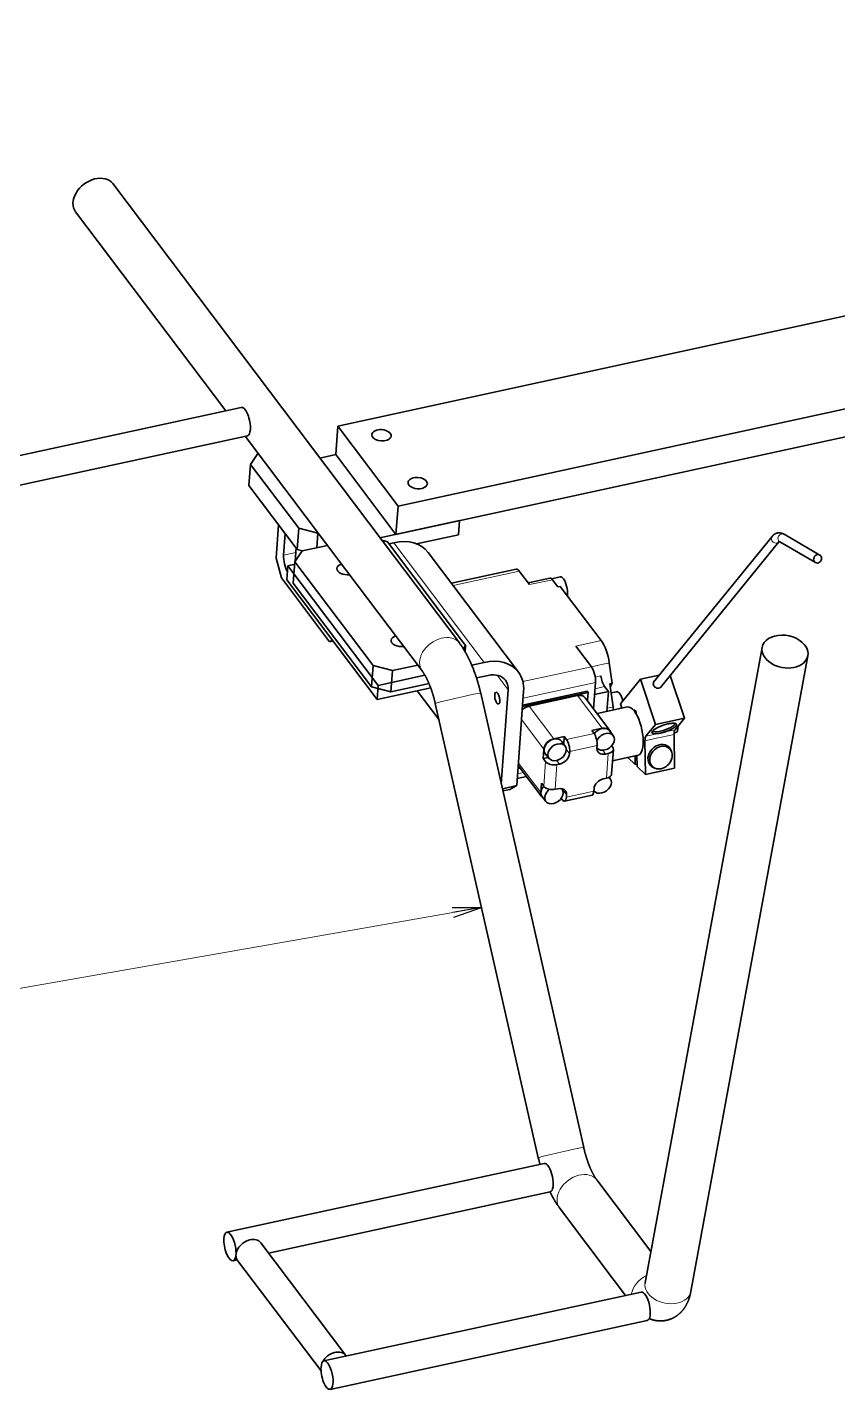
# Model space of a CAD drawing. Header units: millimetres. Extents: x 1333 to 106363, y -60675 to -5704.
# Drawn here: x 4359.6 to 4498.9, y -60281.4 to -60047.2 of the extents above; entities that cross this region are included whole.
import ezdxf

# ---------------------------------------------------------------- set-up
doc = ezdxf.new("R2010")
doc.units = ezdxf.units.MM
doc.header["$LTSCALE"] = 0.5
doc.layers.add('标注线', color=3, linetype='Continuous', lineweight=18)
doc.layers.add('粗实线', color=7, linetype='Continuous', lineweight=35)
doc.styles.add('DIM', font='romans.shx', dxfattribs={"width": 0.8, "bigfont": 'bigfont.shx'})
doc.dimstyles.new('DEH 1-2$7', dxfattribs={"dimscale": 2, "dimtxt": 3.5, "dimasz": 2.5, "dimexe": 1, "dimexo": 0.625, "dimgap": 1.2, "dimtad": 1, "dimdsep": 46, "dimtxsty": 'DIM', "dimblk": 'OPEN', "dimcen": 0, "dimclrd": 8, "dimclre": 8, "dimclrt": 2, "dimazin": 2, "dimtfac": 0.5, "dimtmove": 0, "dimatfit": 3, "dimldrblk": 'OPEN', "dimfxl": 1, "dimtolj": 2, "dimlwd": 13, "dimlwe": 13, "dimarcsym": 1})

# ---------------------------------------------------------------- blocks, each defined once
blk = doc.blocks.new('WGRGRGW')
at = {"color": 7, "lineweight": 13}
for p, q in [((-26288.51, -50569.2), (-26272.99, -50589.77)), ((-26266.94, -50574.08), (-26278.31, -50576.55)), ((-26254.54, -50590.51), (-26266.32, -50593.07)), ((-26253.83, -50593.23), (-26266.28, -50595.94))]:
    blk.add_line(p, q, dxfattribs=at)
at = {"color": 7, "lineweight": 13, "ltscale": 0.106068}
blk.add_line((-26307.42, -50571.33), (-26305.35, -50570.88), dxfattribs=at)
at = {"color": 7, "lineweight": 13, "ltscale": 0.2022}
blk.add_line((-26261.23, -50575.56), (-26265.18, -50576.41), dxfattribs=at)
at = {"color": 7, "lineweight": 13, "ltscale": 0.223117}
blk.add_line((-26252.87, -50586.01), (-26257.23, -50586.96), dxfattribs=at)
at = {"color": 7, "lineweight": 13, "ltscale": 0.156907}
blk.add_line((-26251.47, -50589.86), (-26254.53, -50590.53), dxfattribs=at)
at = {"color": 7, "lineweight": 13, "ltscale": 0.155843}
blk.add_line((-26270.73, -50591.98), (-26268.86, -50594.47), dxfattribs=at)
at = {"color": 7, "lineweight": 13, "ltscale": 0.048946}
blk.add_line((-26253.88, -50592.29), (-26252.93, -50592.09), dxfattribs=at)
at = {"color": 7, "lineweight": 13, "ltscale": 0.084665}
blk.add_line((-26252.26, -50593.93), (-26253.91, -50594.29), dxfattribs=at)
at = {"color": 7, "lineweight": 13, "ltscale": 0.352134}
for p, q in [((-26265.26, -50597.29), (-26261.02, -50602.91)), ((-26252.66, -50601.1), (-26256.9, -50595.47))]:
    blk.add_line(p, q, dxfattribs=at)
at = {"color": 7, "lineweight": 13, "ltscale": 0.052019}
blk.add_line((-26250.81, -50597.39), (-26251.83, -50597.62), dxfattribs=at)
at = {"color": 7, "lineweight": 13, "ltscale": 0.318446}
for p, q in [((-26262.71, -50604.68), (-26266.54, -50599.59)), ((-26263.25, -50612.15), (-26267.08, -50607.07))]:
    blk.add_line(p, q, dxfattribs=at)
at = {"color": 7, "lineweight": 13, "ltscale": 0.24171}
for p, q in [((-26258.81, -50603.04), (-26254.08, -50602.01)), ((-26253.55, -50604.05), (-26258.27, -50605.08)), ((-26258.84, -50612.96), (-26254.12, -50611.93))]:
    blk.add_line(p, q, dxfattribs=at)
at = {"color": 7, "lineweight": 13, "ltscale": 0.111877}
for p, q in [((-26245.16, -50602.46), (-26242.97, -50601.99)), ((-26240.33, -50602.15), (-26242.52, -50602.62)), ((-26242.35, -50601.85), (-26240.16, -50601.38)), ((-26243.14, -50602.76), (-26245.33, -50603.24))]:
    blk.add_line(p, q, dxfattribs=at)
at = {"color": 7, "lineweight": 13, "ltscale": 0.031901}
blk.add_line((-26243.14, -50602.76), (-26242.52, -50602.62), dxfattribs=at)
at = {"color": 7, "lineweight": 13, "ltscale": 0.211808}
for p, q in [((-26262.74, -50611.05), (-26262.43, -50606.83)), ((-26251.94, -50609.66), (-26251.64, -50605.44)), ((-26260.45, -50607.35), (-26260.75, -50611.58))]:
    blk.add_line(p, q, dxfattribs=at)
at = {"color": 7, "lineweight": 13, "ltscale": 0.039591}
blk.add_line((-26260, -50607.25), (-26260.47, -50606.62), dxfattribs=at)
at = {"color": 7, "lineweight": 13, "ltscale": 0.044755}
blk.add_line((-26258.84, -50604.77), (-26258.3, -50605.49), dxfattribs=at)
at = {"color": 7, "lineweight": 13, "ltscale": 0.041043}
blk.add_line((-26252.59, -50604.88), (-26252.09, -50605.54), dxfattribs=at)
at = {"color": 7, "lineweight": 13, "ltscale": 0.052832}
blk.add_line((-26266.19, -50608.71), (-26267.22, -50608.94), dxfattribs=at)
at = {"color": 7, "lineweight": 13, "ltscale": 0.068181}
blk.add_line((-26258.81, -50612.55), (-26259.63, -50611.47), dxfattribs=at)
at = {"color": 7, "lineweight": 13}
for centre, major_axis, ratio, start_param, end_param in [((-26222.9, -50568.58), (-0.582, 0.473), 0.891816, 0.000114, 3.141706), ((-26221.8, -50568.4), (0.377, 0.649), 0.88111, 6.283155, 9.424747), ((-26280.43, -50588.84), (-3.19, -2.41), 0.726572, 3.14163, 6.283223), ((-26277.47, -50595.94), (-3.9, -0.88), 0.022759, 3.141516, 6.283109), ((-26259.76, -50674.04), (-3.9, -0.88), 0.022759, 3.141516, 6.283109), ((-26256.8, -50681.14), (-3.19, -2.41), 0.726572, 3.14163, 6.283223), ((-26244.11, -50697.96), (-3.19, -2.41), 0.726572, 4.477007, 5.599708), ((-26241.37, -50697.18), (3.93, -0.72), 0.697313, 3.141711, 6.283304)]:
    blk.add_ellipse(centre, major_axis=major_axis, ratio=ratio, start_param=start_param, end_param=end_param, dxfattribs=at)
at = {"layer": '粗实线'}
for p, q in [((-25982.43, -50480.6), (-26298.12, -50549.17)), ((-25972.08, -50494.31), (-26287.77, -50562.89)), ((-25972.43, -50499.18), (-26288.12, -50567.76)), ((-26290.33, -50569.07), (-26336.8, -50507.48)), ((-26317.38, -50546.51), (-26343.19, -50512.3)), ((-26314.71, -50545.93), (-26365.94, -50557.06)), ((-26298.12, -50549.17), (-26287.77, -50562.89)), ((-26313.65, -50550.81), (-26364.88, -50561.94)), ((-26296.72, -50573.89), (-26314.06, -50550.9)), ((-26298.47, -50554.05), (-26288.12, -50567.76)), ((-26313.12, -50555.73), (-26304.84, -50566.7)), ((-26313.38, -50559.39), (-26305.1, -50570.36)), ((-26277.22, -50565.39), (-26290.87, -50568.36)), ((-26290.33, -50569.07), (-26277.23, -50586.43)), ((-26276.15, -50586.86), (-26289.6, -50569.03)), ((-26223.48, -50568.11), (-26243.85, -50593.16)), ((-26222.31, -50569.06), (-26242.69, -50594.11)), ((-26267.07, -50591.45), (-26282.59, -50570.88)), ((-26306.68, -50573.15), (-26291.16, -50593.72)), ((-26305.49, -50572.49), (-26292.05, -50590.31)), ((-26296.72, -50573.89), (-26283.62, -50591.25)), ((-26267.48, -50573.75), (-26278.6, -50576.17)), ((-26307.82, -50575.26), (-26299.54, -50586.23)), ((-26306.85, -50575.59), (-26291.33, -50596.15)), ((-26305.76, -50576.14), (-26292.31, -50593.97)), ((-26259.89, -50576.7), (-26252.87, -50586.01)), ((-26245.31, -50696.45), (-26225.21, -50587.19)), ((-26237.44, -50697.9), (-26217.34, -50588.63)), ((-26273.56, -50595.06), (-26255.86, -50673.15)), ((-26268.86, -50594.47), (-26270.03, -50610.67)), ((-26267.36, -50610.94), (-26266.19, -50594.69)), ((-26255.12, -50594.93), (-26266.38, -50597.37)), ((-26255.28, -50594.71), (-26266.37, -50597.11)), ((-26281.37, -50596.83), (-26263.66, -50674.92)), ((-26317.18, -50687.74), (-26262.67, -50675.89)), ((-26253.61, -50678.73), (-26244.31, -50691.05)), ((-26310.03, -50691.3), (-26261.61, -50680.78)), ((-26260, -50683.55), (-26250.6, -50696)), ((-26311.34, -50689.55), (-26296.74, -50708.91)), ((-26301, -50711.56), (-26315.34, -50692.56)), ((-26300.5, -50709.84), (-26245.99, -50698)), ((-26299.44, -50714.73), (-26244.93, -50702.88))]:
    blk.add_line(p, q, dxfattribs=at)
at = {"layer": '粗实线', "ltscale": 0.244394}
for p, q in [((-26298.12, -50549.17), (-26298.47, -50554.05)), ((-26288.12, -50567.76), (-26287.77, -50562.89))]:
    blk.add_line(p, q, dxfattribs=at)
at = {"layer": '粗实线', "ltscale": 0.11187}
for p, q in [((-26311.88, -50553.86), (-26313.12, -50555.73)), ((-26305.49, -50572.49), (-26304.26, -50570.62))]:
    blk.add_line(p, q, dxfattribs=at)
at = {"layer": '粗实线', "ltscale": 0.002434}
for p, q in [((-26311.83, -50553.85), (-26311.88, -50553.86)), ((-26301.53, -50567.58), (-26301.49, -50567.57))]:
    blk.add_line(p, q, dxfattribs=at)
at = {"layer": '粗实线', "ltscale": 0.140417}
blk.add_line((-26298.47, -50554.05), (-26301.21, -50554.65), dxfattribs=at)
at = {"layer": '粗实线', "ltscale": 0.183296}
for p, q in [((-26313.38, -50559.39), (-26313.12, -50555.73)), ((-26305.1, -50570.36), (-26304.84, -50566.7)), ((-26305.49, -50572.49), (-26305.76, -50576.14)), ((-26292.05, -50590.31), (-26292.31, -50593.97)), ((-26288.74, -50591.19), (-26289, -50594.85))]:
    blk.add_line(p, q, dxfattribs=at)
at = {"layer": '粗实线', "ltscale": 0.287132}
blk.add_line((-26308.71, -50571.85), (-26308.29, -50566.13), dxfattribs=at)
at = {"layer": '粗实线', "ltscale": 0.171014}
for p, q in [((-26301.53, -50567.58), (-26304.84, -50566.7)), ((-26292.05, -50590.31), (-26288.74, -50591.19)), ((-26292.31, -50593.97), (-26289, -50594.85))]:
    blk.add_line(p, q, dxfattribs=at)
at = {"layer": '粗实线', "ltscale": 0.122197}
for p, q in [((-26277.4, -50567.83), (-26277.22, -50565.39)), ((-26306.68, -50573.15), (-26306.85, -50575.59)), ((-26291.16, -50593.72), (-26291.33, -50596.15))]:
    blk.add_line(p, q, dxfattribs=at)
at = {"layer": '粗实线', "ltscale": 0.185301}
blk.add_line((-26307.42, -50571.33), (-26307.16, -50567.64), dxfattribs=at)
at = {"layer": '粗实线', "ltscale": 0.124999}
blk.add_line((-26301.71, -50570.07), (-26301.53, -50567.58), dxfattribs=at)
at = {"layer": '粗实线', "ltscale": 0.049228}
blk.add_line((-26290.55, -50568.78), (-26289.6, -50569.03), dxfattribs=at)
at = {"layer": '粗实线', "ltscale": 0.042383}
blk.add_line((-26288.51, -50569.2), (-26289.34, -50569.38), dxfattribs=at)
at = {"layer": '粗实线', "ltscale": 0.36875}
blk.add_line((-26277.4, -50567.83), (-26284.6, -50569.4), dxfattribs=at)
at = {"layer": '粗实线', "ltscale": 0.354683}
for p, q in [((-26216.04, -50572.61), (-26222.18, -50569.05)), ((-26215.29, -50571.32), (-26221.43, -50567.75))]:
    blk.add_line(p, q, dxfattribs=at)
at = {"layer": '粗实线', "ltscale": 0.117096}
blk.add_line((-26305.29, -50570.1), (-26305.46, -50572.44), dxfattribs=at)
at = {"layer": '粗实线', "ltscale": 0.048361}
blk.add_line((-26305.1, -50570.36), (-26304.17, -50570.6), dxfattribs=at)
at = {"layer": '粗实线', "ltscale": 0.223234}
blk.add_line((-26304.26, -50570.62), (-26299.9, -50569.68), dxfattribs=at)
at = {"layer": '粗实线', "ltscale": 0.175824}
blk.add_line((-26308.71, -50571.85), (-26307.82, -50575.26), dxfattribs=at)
at = {"layer": '粗实线', "ltscale": 0.058927}
blk.add_line((-26305.52, -50572.9), (-26306.68, -50573.15), dxfattribs=at)
at = {"layer": '粗实线', "ltscale": 0.146007}
blk.add_line((-26265.18, -50576.41), (-26266.94, -50574.08), dxfattribs=at)
at = {"layer": '粗实线', "ltscale": 0.190909}
blk.add_line((-26265.43, -50576.08), (-26261.7, -50575.27), dxfattribs=at)
at = {"layer": '粗实线', "ltscale": 0.075905}
blk.add_line((-26259.88, -50575.08), (-26261.36, -50575.4), dxfattribs=at)
at = {"layer": '粗实线', "ltscale": 0.077298}
blk.add_line((-26261.23, -50575.56), (-26260.3, -50576.79), dxfattribs=at)
at = {"layer": '粗实线', "ltscale": 0.020917}
for p, q in [((-26260.3, -50576.79), (-26259.89, -50576.7)), ((-26251.38, -50593.43), (-26250.97, -50593.34))]:
    blk.add_line(p, q, dxfattribs=at)
at = {"layer": '粗实线', "ltscale": 0.029012}
blk.add_line((-26299.04, -50585.94), (-26299.54, -50586.23), dxfattribs=at)
at = {"layer": '粗实线', "ltscale": 0.031655}
blk.add_line((-26299.54, -50586.23), (-26298.93, -50586.09), dxfattribs=at)
at = {"layer": '粗实线', "ltscale": 0.035138}
blk.add_line((-26276.15, -50586.86), (-26276.54, -50587.45), dxfattribs=at)
at = {"layer": '粗实线', "ltscale": 0.055098}
blk.add_line((-26276.15, -50586.86), (-26276.23, -50587.96), dxfattribs=at)
at = {"layer": '粗实线', "ltscale": 0.222608}
blk.add_line((-26254.54, -50590.51), (-26257.23, -50586.96), dxfattribs=at)
at = {"layer": '粗实线', "ltscale": 0.22322}
blk.add_line((-26284.38, -50590.24), (-26288.74, -50591.19), dxfattribs=at)
at = {"layer": '粗实线', "ltscale": 0.108225}
blk.add_line((-26272.99, -50589.77), (-26275.1, -50590.23), dxfattribs=at)
at = {"layer": '粗实线', "ltscale": 0.175805}
blk.add_line((-26251.47, -50589.86), (-26250.97, -50593.34), dxfattribs=at)
at = {"layer": '粗实线', "ltscale": 0.409957}
blk.add_line((-26283.15, -50591.98), (-26291.16, -50593.72), dxfattribs=at)
at = {"layer": '粗实线', "ltscale": 0.103501}
blk.add_line((-26274.28, -50592.45), (-26272.26, -50592.01), dxfattribs=at)
at = {"layer": '粗实线', "ltscale": 0.271439}
blk.add_line((-26246.12, -50592.67), (-26249.54, -50596.88), dxfattribs=at)
at = {"layer": '粗实线', "ltscale": 0.165604}
blk.add_line((-26246.12, -50592.67), (-26242.88, -50591.97), dxfattribs=at)
at = {"layer": '粗实线', "ltscale": 0.410093}
blk.add_line((-26243.52, -50600.45), (-26246.12, -50592.67), dxfattribs=at)
at = {"layer": '粗实线', "ltscale": 0.387831}
blk.add_line((-26238.53, -50599.37), (-26240.98, -50592.01), dxfattribs=at)
at = {"layer": '粗实线', "ltscale": 0.469907}
blk.add_line((-26291.33, -50596.15), (-26282.15, -50594.16), dxfattribs=at)
at = {"layer": '粗实线', "ltscale": 0.335891}
blk.add_line((-26282.44, -50593.42), (-26289, -50594.85), dxfattribs=at)
at = {"layer": '粗实线', "ltscale": 0.312946}
blk.add_line((-26284.49, -50594.67), (-26280.72, -50599.66), dxfattribs=at)
at = {"layer": '粗实线', "ltscale": 0.013742}
blk.add_line((-26255.12, -50594.93), (-26255.28, -50594.71), dxfattribs=at)
at = {"layer": '粗实线', "ltscale": 0.071524}
blk.add_line((-26255.22, -50596.35), (-26255.12, -50594.93), dxfattribs=at)
at = {"layer": '粗实线', "ltscale": 0.226762}
blk.add_line((-26254.16, -50597.76), (-26253.83, -50593.23), dxfattribs=at)
at = {"layer": '粗实线', "ltscale": 0.12092}
blk.add_line((-26253.98, -50595.29), (-26251.62, -50594.78), dxfattribs=at)
at = {"layer": '粗实线', "ltscale": 0.052843}
blk.add_line((-26251.62, -50594.78), (-26252.26, -50593.93), dxfattribs=at)
at = {"layer": '粗实线', "ltscale": 0.172001}
blk.add_line((-26251.87, -50598.21), (-26251.62, -50594.78), dxfattribs=at)
at = {"layer": '粗实线', "ltscale": 0.200214}
blk.add_line((-26251.38, -50593.43), (-26250.81, -50597.39), dxfattribs=at)
at = {"layer": '粗实线', "ltscale": 0.035726}
blk.add_line((-26251.3, -50593.98), (-26250.97, -50593.34), dxfattribs=at)
at = {"layer": '粗实线', "ltscale": 0.048645}
blk.add_line((-26250.2, -50594.82), (-26251.15, -50595.02), dxfattribs=at)
at = {"layer": '粗实线', "ltscale": 0.42764}
blk.add_line((-26256.9, -50595.47), (-26265.26, -50597.29), dxfattribs=at)
at = {"layer": '粗实线', "ltscale": 0.352134}
blk.add_line((-26251.36, -50601.46), (-26255.61, -50595.84), dxfattribs=at)
at = {"layer": '粗实线', "ltscale": 0.267949}
blk.add_line((-26248.31, -50597.43), (-26253.55, -50598.57), dxfattribs=at)
at = {"layer": '粗实线', "ltscale": 0.040226}
blk.add_line((-26249.54, -50596.88), (-26249.29, -50597.65), dxfattribs=at)
at = {"layer": '粗实线', "ltscale": 0.010217}
blk.add_line((-26247.17, -50597.92), (-26247.17, -50598.12), dxfattribs=at)
at = {"layer": '粗实线', "ltscale": 0.023108}
blk.add_line((-26246.83, -50598.24), (-26247.17, -50597.92), dxfattribs=at)
at = {"layer": '粗实线', "ltscale": 0.02006}
blk.add_line((-26246.83, -50598.64), (-26246.83, -50598.24), dxfattribs=at)
at = {"layer": '粗实线', "ltscale": 0.255655}
for p, q in [((-26243.52, -50600.45), (-26238.53, -50599.37)), ((-26245.24, -50609.03), (-26240.24, -50607.94))]:
    blk.add_line(p, q, dxfattribs=at)
at = {"layer": '粗实线', "ltscale": 0.129469}
for p, q in [((-26240.16, -50601.38), (-26238.53, -50599.37)), ((-26245.16, -50602.46), (-26243.52, -50600.45))]:
    blk.add_line(p, q, dxfattribs=at)
at = {"layer": '粗实线', "ltscale": 0.092965}
for p, q in [((-26252.66, -50601.1), (-26254.48, -50601.49)), ((-26259.2, -50602.52), (-26261.02, -50602.91))]:
    blk.add_line(p, q, dxfattribs=at)
at = {"layer": '粗实线', "ltscale": 0.032637}
for p, q in [((-26254.48, -50601.49), (-26254.08, -50602.01)), ((-26259.2, -50602.52), (-26258.81, -50603.04)), ((-26262.83, -50606.3), (-26262.43, -50606.83)), ((-26263.13, -50610.53), (-26262.74, -50611.05))]:
    blk.add_line(p, q, dxfattribs=at)
at = {"layer": '粗实线', "ltscale": 0.05325}
for p, q in [((-26250.77, -50602.36), (-26251.41, -50601.51)), ((-26259.04, -50604.16), (-26259.68, -50603.31)), ((-26261.83, -50606.27), (-26262.47, -50605.42)), ((-26262.37, -50613.66), (-26263.01, -50612.81))]:
    blk.add_line(p, q, dxfattribs=at)
at = {"layer": '粗实线', "ltscale": 0.289649}
for p, q in [((-26240.24, -50607.94), (-26240.33, -50602.15)), ((-26245.24, -50609.03), (-26245.33, -50603.24))]:
    blk.add_line(p, q, dxfattribs=at)
at = {"layer": '粗实线', "ltscale": 0.01525}
blk.add_line((-26240.03, -50601.85), (-26240.32, -50601.92), dxfattribs=at)
at = {"layer": '粗实线', "ltscale": 0.065414}
blk.add_line((-26259.29, -50603.82), (-26259.2, -50602.52), dxfattribs=at)
at = {"layer": '粗实线', "ltscale": 0.020366}
for p, q in [((-26253.55, -50604.05), (-26253.58, -50604.46)), ((-26258.3, -50605.49), (-26258.27, -50605.08)), ((-26254.09, -50611.53), (-26254.12, -50611.93)), ((-26258.84, -50612.96), (-26258.81, -50612.55))]:
    blk.add_line(p, q, dxfattribs=at)
at = {"layer": '粗实线', "ltscale": 0.001111}
for p, q in [((-26253.57, -50604.47), (-26253.58, -50604.45)), ((-26254.1, -50611.87), (-26254.11, -50611.85))]:
    blk.add_line(p, q, dxfattribs=at)
at = {"layer": '粗实线', "ltscale": 0.013045}
blk.add_line((-26251.05, -50604.11), (-26250.9, -50604.32), dxfattribs=at)
at = {"layer": '粗实线', "ltscale": 0.044625}
blk.add_line((-26241.1, -50604.6), (-26241.75, -50603.99), dxfattribs=at)
at = {"layer": '粗实线', "ltscale": 0.081465}
for p, q in [((-26262.71, -50604.68), (-26262.83, -50606.3)), ((-26263.13, -50610.53), (-26263.25, -50612.15))]:
    blk.add_line(p, q, dxfattribs=at)
at = {"layer": '粗实线', "ltscale": 0.04488}
blk.add_line((-26262.83, -50606.3), (-26261.95, -50606.11), dxfattribs=at)
at = {"layer": '粗实线', "ltscale": 0.023241}
for p, q in [((-26252.09, -50605.54), (-26251.64, -50605.44)), ((-26260.45, -50607.35), (-26260, -50607.25)), ((-26260.3, -50611.48), (-26260.75, -50611.58)), ((-26251.94, -50609.66), (-26252.4, -50609.76))]:
    blk.add_line(p, q, dxfattribs=at)
at = {"layer": '粗实线', "ltscale": 0.211808}
blk.add_line((-26250.76, -50604.72), (-26251.07, -50608.95), dxfattribs=at)
at = {"layer": '粗实线', "ltscale": 0.225101}
blk.add_line((-26246.51, -50605.74), (-26250.9, -50606.7), dxfattribs=at)
at = {"layer": '粗实线', "ltscale": 0.08667}
blk.add_line((-26248.27, -50606.12), (-26247.02, -50607.32), dxfattribs=at)
at = {"layer": '粗实线', "ltscale": 0.073242}
blk.add_line((-26247.04, -50605.86), (-26247.02, -50607.32), dxfattribs=at)
at = {"layer": '粗实线', "ltscale": 0.09277}
blk.add_line((-26246.69, -50607.64), (-26246.72, -50605.79), dxfattribs=at)
at = {"layer": '粗实线', "ltscale": 0.019443}
blk.add_line((-26267.15, -50608.02), (-26266.77, -50607.94), dxfattribs=at)
at = {"layer": '粗实线', "ltscale": 0.336926}
blk.add_line((-26263.06, -50612.86), (-26267.11, -50607.48), dxfattribs=at)
at = {"layer": '粗实线', "ltscale": 0.016785}
blk.add_line((-26246.69, -50607.25), (-26247.02, -50607.32), dxfattribs=at)
at = {"layer": '粗实线', "ltscale": 0.100377}
blk.add_line((-26246.69, -50607.64), (-26245.24, -50609.03), dxfattribs=at)
at = {"layer": '粗实线', "ltscale": 0.044623}
blk.add_line((-26244.04, -50607.68), (-26244.68, -50607.06), dxfattribs=at)
at = {"layer": '粗实线', "ltscale": 0.126787}
blk.add_line((-26269.84, -50611.48), (-26267.36, -50610.94), dxfattribs=at)
at = {"layer": '粗实线', "ltscale": 0.061885}
blk.add_line((-26269.76, -50611.86), (-26268.55, -50611.6), dxfattribs=at)
at = {"layer": '粗实线', "ltscale": 0.06766}
blk.add_line((-26268.55, -50611.6), (-26267.36, -50610.94), dxfattribs=at)
at = {"layer": '粗实线', "ltscale": 0.081257}
blk.add_line((-26265.69, -50609.37), (-26267.28, -50609.72), dxfattribs=at)
at = {"layer": '粗实线', "ltscale": 0.005596}
blk.add_line((-26259.57, -50611.55), (-26259.64, -50611.47), dxfattribs=at)
at = {"layer": '粗实线', "ltscale": 0.016009}
blk.add_line((-26251.31, -50609.76), (-26251.5, -50609.5), dxfattribs=at)
at = {"layer": '粗实线', "ltscale": 0.014003}
blk.add_line((-26259.72, -50613.13), (-26259.55, -50613.36), dxfattribs=at)
at = {"layer": '粗实线', "ltscale": 0.24171}
blk.add_line((-26254.42, -50612.58), (-26259.15, -50613.6), dxfattribs=at)
at = {"layer": '粗实线', "ltscale": 0.03651}
blk.add_line((-26316.12, -50692.62), (-26315.4, -50692.47), dxfattribs=at)
at = {"layer": '粗实线', "ltscale": 0.161557}
blk.add_line((-26250.6, -50696), (-26248.66, -50698.58), dxfattribs=at)
at = {"layer": '粗实线'}
for centre, radius, start, end in [((-26222.05, -50569.26), 0.331, 130.8972, 141.7741), ((-26261.18, -50577.95), 2.56, 351.294, 355.9869), ((-26243.61, -50601.96), 0.594, 140.3465, 150.7101), ((-26244, -50595.81), 6.26, 279.4693, 282.3059), ((-26244.25, -50594.64), 7.46, 282.2732, 284.7958), ((-26259.19, -50613.4), 0.211, 282.3725, 299.4018), ((-26233.5, -50668.08), 30.93, 192.7702, 194.9258), ((-26246.44, -50696.26), 1.15, 344.7318, 350.1832)]:
    blk.add_arc(centre, radius, start, end, dxfattribs=at)
for centre, major_axis, ratio, start_param, end_param in [((-26339.99, -50509.89), (3.19, 2.41), 0.726572, 6.283085, 9.424678), ((-26314.18, -50548.37), (0.53, -2.44), 0.368436, 0.897149, 3.141635), ((-26314.18, -50548.37), (0.53, -2.44), 0.368436, 0.000043, 0.897149), ((-26290.6, -50550.73), (1.66, -0.12), 0.579956, 3.141658, 5.681691), ((-26290.6, -50550.73), (1.66, -0.12), 0.579956, 0.000066, 3.141658), ((-26290.6, -50550.73), (1.66, -0.12), 0.579956, 5.681691, 6.283251), ((-26284.39, -50558.96), (1.66, -0.12), 0.579956, 3.141658, 6.283251), ((-26284.39, -50558.96), (1.66, -0.12), 0.579956, 2.540099, 3.141658), ((-26284.39, -50558.96), (1.66, -0.12), 0.579956, 0.000066, 2.540099), ((-26288.98, -50575.7), (6.39, 4.82), 0.726572, 6.283169, 7.288022), ((-26306.49, -50572.57), (-0.48, 2.2), 0.368436, 0.897149, 2.328287), ((-26215.67, -50571.97), (0.377, 0.649), 0.88111, 6.283155, 8.531577), ((-26215.67, -50571.97), (-0.377, -0.649), 0.88111, 6.283155, 8.531577), ((-26215.67, -50571.97), (0.377, 0.649), 0.88111, 5.389985, 6.283155), ((-26296.61, -50573.75), (1.66, -0.12), 0.579956, 3.141707, 5.062592), ((-26296.61, -50573.75), (1.66, -0.12), 0.579956, 2.159216, 3.141707), ((-26267.06, -50575.71), (-0.42, 1.95), 0.368436, 5.609538, 6.283228), ((-26215.67, -50571.97), (-0.377, -0.649), 0.88111, 5.389985, 6.283155), ((-26261.33, -50576.98), (0.37, -1.71), 0.368436, 2.467945, 3.141635), ((-26259.46, -50577.03), (0.42, -1.95), 0.368436, 2.467945, 3.141635), ((-26259.46, -50577.03), (-0.42, 1.95), 0.368436, 4.038741, 5.609538), ((-26287.3, -50586.09), (1.66, -0.12), 0.579956, 2.159404, 3.141707), ((-26221.27, -50587.91), (-3.93, 0.72), 0.697313, 3.681463, 6.283304), ((-26287.3, -50586.09), (1.66, -0.12), 0.579956, 3.141707, 5.062592), ((-26253.11, -50589.4), (0.89, -4.08), 0.368436, 1.378423, 2.467945), ((-26221.27, -50587.91), (-3.93, 0.72), 0.697313, 0.000118, 3.141711), ((-26221.27, -50587.91), (-3.93, 0.72), 0.697313, 3.141711, 3.681463), ((-26273.46, -50596.27), (6.39, 4.82), 0.726572, 6.283169, 7.288022), ((-26254.66, -50592.14), (-0.42, 1.95), 0.368436, 4.038741, 5.609538), ((-26272.49, -50595.26), (-3.19, -2.41), 0.726572, 3.141492, 4.146429), ((-26272.49, -50595.26), (-3.19, -2.41), 0.726572, 2.575633, 3.141492), ((-26273.46, -50596.27), (6.39, 4.82), 0.726572, 5.717225, 6.283169), ((-26252.14, -50592.31), (-0.42, 1.95), 0.368436, 1.378423, 2.467945), ((-26243.16, -50593.5), (0.601, -0.489), 0.891816, 2.88712, 3.141706), ((-26270.72, -50595.92), (0.22, -1.03), 0.368436, 3.141635, 5.609538), ((-26270.72, -50595.92), (0.22, -1.03), 0.368436, 0.000043, 3.141635), ((-26249.77, -50596.77), (-0.42, 1.95), 0.368436, 5.609538, 6.283228), ((-26249.77, -50596.77), (-0.42, 1.95), 0.368436, 4.845313, 5.609538), ((-26243.16, -50593.5), (0.601, -0.489), 0.891816, 3.141706, 4.0933), ((-26243.16, -50593.5), (-0.601, 0.489), 0.891816, 0.951707, 2.522504), ((-26243.16, -50593.5), (0.601, -0.489), 0.891816, 5.664096, 6.283299), ((-26243.16, -50593.5), (0.601, -0.489), 0.891816, 0.000114, 0.254378), ((-26270.72, -50595.92), (0.22, -1.03), 0.368436, 5.609538, 6.283228), ((-26265.36, -50598.71), (1.4, 1.05), 0.726572, 1.004836, 1.802833), ((-26257, -50596.9), (-1.4, -1.05), 0.726572, 3.141486, 4.146429), ((-26251.65, -50597.16), (0.45, -2.08), 0.368436, 1.094302, 1.378423), ((-26247.41, -50601.59), (0.9, -4.15), 0.368436, 2.467945, 3.141635), ((-26247.41, -50601.59), (0.9, -4.15), 0.368436, 0.000043, 2.467945), ((-26254.17, -50603.23), (-0.32, 1.47), 0.368436, 4.824139, 5.609538), ((-26252.81, -50602.57), (-1.4, -1.05), 0.726572, 3.141492, 5.112285), ((-26252.17, -50603.42), (1.4, 1.05), 0.726572, 6.283085, 8.48265), ((-26252.76, -50602.52), (1.4, 1.05), 0.726572, 6.283085, 7.288022), ((-26252.76, -50602.52), (1.4, 1.05), 0.726572, 6.001407, 6.283085), ((-26242.02, -50601.14), (2.13, 0.71), 0.262524, 2.866031, 4.167508), ((-26242.02, -50601.14), (2.13, 0.71), 0.262524, 1.179022, 2.749819), ((-26242.1, -50600.91), (1.9, 0.63), 0.262524, 3.082373, 4.320615), ((-26242.1, -50600.91), (-1.9, -0.63), 0.262524, 1.179022, 3.20095), ((-26239.7, -50602.75), (-0.32, 1.47), 0.368436, 0.286283, 1.071682), ((-26240.41, -50600.07), (-0.39, 1.78), 0.368436, 3.141635, 4.241618), ((-26242.02, -50601.14), (2.13, 0.71), 0.262622, 5.891246, 6.558822), ((-26261.08, -50604.36), (-1.4, -1.05), 0.726572, 3.141492, 6.283085), ((-26261.12, -50604.33), (1.4, 1.05), 0.726572, 1.004836, 2.575633), ((-26260.44, -50605.21), (1.4, 1.05), 0.726572, 6.283085, 9.424678), ((-26260.44, -50605.21), (1.4, 1.05), 0.726572, 3.141492, 6.283085), ((-26258.89, -50604.26), (-0.32, 1.47), 0.368436, 4.824139, 5.609538), ((-26258.89, -50604.26), (0.32, -1.47), 0.368436, 0.897149, 1.682547), ((-26254.17, -50603.23), (0.32, -1.47), 0.368436, 0.897149, 1.682547), ((-26251.99, -50604.11), (1.4, 1.05), 0.726572, 2.575633, 3.141492), ((-26252.17, -50603.42), (1.4, 1.05), 0.726572, 3.123835, 3.141492), ((-26252.17, -50603.42), (1.4, 1.05), 0.726572, 3.141492, 6.283085), ((-26252.26, -50604.61), (1.5, -0.11), 0.579956, 6.283119, 6.752488), ((-26244.7, -50603.83), (0.32, -1.47), 0.368436, 3.427876, 4.213274), ((-26242.78, -50605.94), (-1.55, -1.63), 0.816242, 3.141579, 6.283171), ((-26242.57, -50606.14), (1.47, 1.54), 0.816242, 0.87922, 2.450017), ((-26242.57, -50606.14), (1.47, 1.54), 0.816242, 6.283171, 7.162405), ((-26242.57, -50606.14), (1.47, 1.54), 0.816242, 4.020813, 6.283171), ((-26243.61, -50605.14), (-1.55, -1.63), 0.816242, 2.806696, 2.821595), ((-26242.78, -50605.94), (-1.55, -1.63), 0.816242, 2.705884, 3.141579), ((-26261.07, -50606.53), (-1.5, 0.11), 0.579956, 0.469302, 1.254701), ((-26259.89, -50605.83), (1.4, 1.05), 0.726572, 4.146429, 5.717225), ((-26251.99, -50604.11), (1.4, 1.05), 0.726572, 3.141492, 3.361031), ((-26251.99, -50604.11), (-1.4, -1.05), 0.726572, 0.219438, 1.004836), ((-26252.26, -50604.61), (1.5, -0.11), 0.579956, 5.181691, 6.283119), ((-26242.57, -50606.14), (-1.47, -1.54), 0.816242, 5.591609, 6.283171), ((-26261.07, -50606.53), (1.5, -0.11), 0.579956, 4.396293, 5.181691), ((-26252.56, -50608.84), (-1.5, 0.11), 0.579956, 2.040099, 2.825497), ((-26252.56, -50608.84), (-1.5, 0.11), 0.579956, 2.825497, 3.141527), ((-26243.61, -50605.14), (-1.55, -1.63), 0.816242, 0.319998, 0.334897), ((-26242.78, -50605.94), (-1.55, -1.63), 0.816242, 6.283171, 6.718893), ((-26242.57, -50606.14), (-1.47, -1.54), 0.816242, 6.283171, 7.162405), ((-26261.61, -50611.76), (-1.4, -1.05), 0.726572, 4.986345, 6.283085), ((-26261.38, -50610.75), (-1.5, 0.11), 0.579956, 0.469302, 1.254701), ((-26260.97, -50612.61), (1.4, 1.05), 0.726572, 1.562776, 3.141492), ((-26260.97, -50612.61), (1.4, 1.05), 0.726572, 3.141492, 6.283085), ((-26261.38, -50610.75), (1.5, -0.11), 0.579956, 4.396293, 5.181691), ((-26260.4, -50612.9), (1.4, 1.05), 0.726572, 6.283085, 7.288022), ((-26260.97, -50612.61), (1.4, 1.05), 0.726572, 6.283085, 6.378246), ((-26252.7, -50610.81), (1.4, 1.05), 0.726572, 3.141492, 6.283085), ((-26252.5, -50611.18), (1.4, 1.05), 0.726572, 1.004836, 2.575633), ((-26252.7, -50610.81), (1.4, 1.05), 0.726572, 6.283085, 6.546164), ((-26261.66, -50611.81), (1.4, 1.05), 0.726572, 2.575633, 3.141492), ((-26261.66, -50611.81), (1.4, 1.05), 0.726572, 3.141492, 3.423371), ((-26259.46, -50612.14), (0.32, -1.47), 0.368436, 5.609538, 6.283092), ((-26259.46, -50612.14), (-0.32, 1.47), 0.368436, 3.253343, 4.038741), ((-26260.4, -50612.9), (1.4, 1.05), 0.726572, 5.717225, 6.283085), ((-26254.74, -50611.11), (0.32, -1.47), 0.368436, 0.000043, 0.897149), ((-26252.7, -50610.81), (1.4, 1.05), 0.726572, 3.123835, 3.141492), ((-26262.14, -50678.34), (0.53, -2.44), 0.368436, 0.000043, 3.141635), ((-26316.65, -50690.18), (0.53, -2.44), 0.368436, 4.038741, 6.283228), ((-26316.65, -50690.18), (0.53, -2.44), 0.368436, 3.141635, 4.038741), ((-26316.65, -50690.18), (0.53, -2.44), 0.368436, 0.000043, 3.141635), ((-26313.34, -50691.06), (2, 1.51), 0.726572, 6.283085, 9.424678), ((-26245.46, -50700.44), (0.53, -2.44), 0.368436, 0.000043, 3.141635), ((-26299.97, -50712.28), (0.53, -2.44), 0.368436, 3.141635, 4.038741), ((-26298.73, -50710.42), (-2, -1.51), 0.726572, 3.141492, 5.25941), ((-26299.97, -50712.28), (0.53, -2.44), 0.368436, 0.000043, 3.141635), ((-26298.73, -50710.42), (-2, -1.51), 0.726572, 3.078014, 3.141492), ((-26299.97, -50712.28), (0.53, -2.44), 0.368436, 4.038741, 6.283228)]:
    blk.add_ellipse(centre, major_axis=major_axis, ratio=ratio, start_param=start_param, end_param=end_param, dxfattribs=at)
for points, degree, knots in [([(-26223.48, -50568.11), (-26223.47, -50568.1), (-26223.46, -50568.09), (-26223.45, -50568.07), (-26223.43, -50568.05), (-26223.41, -50568.03), (-26223.39, -50568), (-26223.36, -50567.98), (-26223.34, -50567.95), (-26223.31, -50567.93), (-26223.29, -50567.91), (-26223.26, -50567.88), (-26223.24, -50567.86), (-26223.21, -50567.84), (-26223.17, -50567.81), (-26223.14, -50567.78), (-26223.1, -50567.76), (-26223.07, -50567.74), (-26223.04, -50567.72), (-26223.01, -50567.7), (-26222.98, -50567.69), (-26222.96, -50567.67), (-26222.93, -50567.66), (-26222.91, -50567.65), (-26222.88, -50567.64), (-26222.85, -50567.62), (-26222.83, -50567.61), (-26222.8, -50567.6), (-26222.78, -50567.59), (-26222.75, -50567.58), (-26222.72, -50567.58), (-26222.7, -50567.57), (-26222.67, -50567.56), (-26222.64, -50567.55), (-26222.62, -50567.55), (-26222.6, -50567.54), (-26222.59, -50567.54)], 3, [0, 0, 0, 0, 0.05221, 0.104189, 0.156359, 0.208306, 0.277526, 0.346373, 0.415703, 0.484682, 0.554156, 0.623303, 0.692952, 0.7623, 0.85259, 0.943069, 1.03374, 1.124557, 1.188543, 1.25236, 1.309244, 1.36601, 1.423125, 1.480139, 1.5375, 1.594776, 1.651973, 1.709099, 1.764247, 1.819344, 1.874398, 1.929416, 1.984636, 2.039834, 2.095018, 2.150195, 2.150195, 2.150195, 2.150195]), ([(-26222.59, -50567.54), (-26222.58, -50567.54), (-26222.55, -50567.53), (-26222.52, -50567.53), (-26222.48, -50567.52), (-26222.45, -50567.52), (-26222.41, -50567.51), (-26222.38, -50567.51), (-26222.34, -50567.51), (-26222.32, -50567.51), (-26222.29, -50567.51), (-26222.26, -50567.51), (-26222.23, -50567.51), (-26222.2, -50567.51), (-26222.17, -50567.51), (-26222.15, -50567.51), (-26222.12, -50567.52), (-26222.09, -50567.52), (-26222.07, -50567.52), (-26222.04, -50567.53), (-26222.02, -50567.53), (-26221.99, -50567.54), (-26221.96, -50567.54), (-26221.94, -50567.55), (-26221.9, -50567.56), (-26221.87, -50567.56), (-26221.84, -50567.57), (-26221.8, -50567.58), (-26221.77, -50567.6), (-26221.74, -50567.61), (-26221.71, -50567.62), (-26221.67, -50567.63), (-26221.64, -50567.64), (-26221.61, -50567.66), (-26221.59, -50567.67), (-26221.56, -50567.68), (-26221.53, -50567.7), (-26221.5, -50567.71), (-26221.48, -50567.72), (-26221.45, -50567.74), (-26221.43, -50567.75), (-26221.43, -50567.75)], 3, [0, 0, 0, 0, 0.074358, 0.148733, 0.221833, 0.294983, 0.368202, 0.441504, 0.498557, 0.55568, 0.612881, 0.670167, 0.727107, 0.784149, 0.840945, 0.897859, 0.949887, 1.002025, 1.053921, 1.105939, 1.157703, 1.209601, 1.261212, 1.312968, 1.388304, 1.457652, 1.527303, 1.596453, 1.665929, 1.734912, 1.804245, 1.873094, 1.942315, 2.002701, 2.06339, 2.12374, 2.184406, 2.244763, 2.305448, 2.365866, 2.426624, 2.426624, 2.426624, 2.426624]), ([(-26273.56, -50595.06), (-26273.58, -50594.99), (-26273.61, -50594.86), (-26273.66, -50594.65), (-26273.71, -50594.45), (-26273.76, -50594.25), (-26273.81, -50594.05), (-26273.87, -50593.85), (-26273.92, -50593.65), (-26273.98, -50593.45), (-26274.03, -50593.25), (-26274.09, -50593.05), (-26274.15, -50592.85), (-26274.21, -50592.66), (-26274.27, -50592.46), (-26274.34, -50592.27), (-26274.4, -50592.07), (-26274.48, -50591.85), (-26274.57, -50591.6), (-26274.67, -50591.33), (-26274.77, -50591.05), (-26274.87, -50590.8), (-26274.96, -50590.58), (-26275.04, -50590.39), (-26275.12, -50590.2), (-26275.19, -50590.02), (-26275.27, -50589.84), (-26275.35, -50589.66), (-26275.44, -50589.48), (-26275.52, -50589.31), (-26275.6, -50589.14), (-26275.69, -50588.96), (-26275.77, -50588.79), (-26275.86, -50588.62), (-26275.95, -50588.46), (-26276.04, -50588.29), (-26276.13, -50588.13), (-26276.22, -50587.96), (-26276.32, -50587.8), (-26276.43, -50587.62), (-26276.56, -50587.41), (-26276.71, -50587.18), (-26276.86, -50586.95), (-26277, -50586.75), (-26277.12, -50586.58), (-26277.2, -50586.48), (-26277.23, -50586.43)], 3, [0, 0, 0, 0, 0.417123, 0.834048, 1.250754, 1.667075, 2.083062, 2.49849, 2.913445, 3.327661, 3.741564, 4.154566, 4.566864, 4.978085, 5.388524, 5.797719, 6.206008, 6.612886, 7.205012, 7.794287, 8.3806, 8.963877, 9.394916, 9.824227, 10.219901, 10.613403, 11.005748, 11.395792, 11.784669, 12.17112, 12.556082, 12.939344, 13.322244, 13.703413, 14.08273, 14.4602, 14.835839, 15.209662, 15.581692, 15.951854, 16.509006, 17.062262, 17.611928, 18.158288, 18.521316, 18.883266, 18.883266, 18.883266, 18.883266]), ([(-26281.37, -50596.83), (-26281.38, -50596.78), (-26281.4, -50596.68), (-26281.44, -50596.53), (-26281.47, -50596.38), (-26281.51, -50596.23), (-26281.55, -50596.08), (-26281.59, -50595.93), (-26281.63, -50595.78), (-26281.67, -50595.64), (-26281.71, -50595.49), (-26281.76, -50595.35), (-26281.8, -50595.2), (-26281.84, -50595.06), (-26281.89, -50594.92), (-26281.93, -50594.78), (-26281.98, -50594.64), (-26282.04, -50594.48), (-26282.1, -50594.3), (-26282.17, -50594.11), (-26282.24, -50593.92), (-26282.31, -50593.75), (-26282.37, -50593.59), (-26282.42, -50593.46), (-26282.48, -50593.34), (-26282.53, -50593.22), (-26282.58, -50593.1), (-26282.63, -50592.98), (-26282.68, -50592.87), (-26282.74, -50592.76), (-26282.79, -50592.65), (-26282.84, -50592.54), (-26282.89, -50592.44), (-26282.95, -50592.34), (-26283, -50592.24), (-26283.05, -50592.15), (-26283.1, -50592.06), (-26283.15, -50591.97), (-26283.2, -50591.88), (-26283.26, -50591.78), (-26283.32, -50591.68), (-26283.4, -50591.57), (-26283.47, -50591.46), (-26283.53, -50591.38), (-26283.58, -50591.31), (-26283.61, -50591.27), (-26283.62, -50591.25)], 3, [0, 0, 0, 0, 0.309794, 0.619297, 0.9283, 1.236785, 1.544446, 1.851353, 2.15715, 2.461962, 2.765425, 3.067656, 3.368152, 3.667189, 3.964137, 4.259396, 4.552278, 4.843248, 5.263356, 5.678018, 6.086709, 6.488867, 6.783407, 7.073789, 7.338499, 7.600197, 7.857261, 8.111107, 8.359946, 8.605373, 8.845877, 9.081577, 9.313871, 9.540994, 9.762955, 9.979587, 10.190718, 10.396176, 10.595783, 10.789516, 11.070421, 11.336612, 11.587272, 11.821636, 11.968927, 12.108142, 12.108142, 12.108142, 12.108142]), ([(-26242.35, -50601.85), (-26242.15, -50601.8), (-26241.95, -50601.74), (-26241.75, -50601.67), (-26241.36, -50601.53), (-26241, -50601.37), (-26240.83, -50601.29), (-26240.51, -50601.12), (-26240.26, -50600.95), (-26240.15, -50600.87), (-26240.06, -50600.79), (-26239.99, -50600.71), (-26239.99, -50600.7), (-26239.98, -50600.7), (-26239.98, -50600.69)], 5, [0, 0, 0, 0, 0, 0, 2.945595, 2.945595, 2.945595, 5.89119, 5.89119, 5.89119, 8.836786, 8.836786, 8.836786, 9.041355, 9.041355, 9.041355, 9.041355, 9.041355, 9.041355]), ([(-26240.02, -50600.3), (-26240.06, -50600.28), (-26240.11, -50600.27), (-26240.16, -50600.26), (-26240.32, -50600.23), (-26240.53, -50600.23), (-26240.68, -50600.24), (-26240.91, -50600.26), (-26241.16, -50600.3), (-26241.23, -50600.32), (-26241.31, -50600.33), (-26241.38, -50600.35)], 5, [4.255413, 4.255413, 4.255413, 4.255413, 4.255413, 4.255413, 5.890599, 5.890599, 5.890599, 8.8359, 8.8359, 8.8359, 10.015301, 10.015301, 10.015301, 10.015301, 10.015301, 10.015301]), ([(-26253.61, -50678.73), (-26253.62, -50678.71), (-26253.65, -50678.67), (-26253.7, -50678.6), (-26253.76, -50678.52), (-26253.83, -50678.41), (-26253.9, -50678.3), (-26253.97, -50678.2), (-26254.03, -50678.1), (-26254.08, -50678.01), (-26254.13, -50677.92), (-26254.18, -50677.83), (-26254.23, -50677.74), (-26254.28, -50677.64), (-26254.34, -50677.54), (-26254.39, -50677.43), (-26254.44, -50677.33), (-26254.49, -50677.22), (-26254.54, -50677.11), (-26254.6, -50677), (-26254.65, -50676.88), (-26254.7, -50676.76), (-26254.75, -50676.64), (-26254.81, -50676.52), (-26254.86, -50676.39), (-26254.92, -50676.23), (-26254.99, -50676.06), (-26255.06, -50675.87), (-26255.13, -50675.68), (-26255.19, -50675.5), (-26255.25, -50675.34), (-26255.29, -50675.2), (-26255.34, -50675.06), (-26255.38, -50674.92), (-26255.43, -50674.78), (-26255.47, -50674.63), (-26255.52, -50674.49), (-26255.56, -50674.34), (-26255.6, -50674.2), (-26255.64, -50674.05), (-26255.68, -50673.9), (-26255.72, -50673.75), (-26255.75, -50673.6), (-26255.79, -50673.45), (-26255.83, -50673.3), (-26255.85, -50673.2), (-26255.86, -50673.15)], 3, [0, 0, 0, 0, 0.139216, 0.286506, 0.52087, 0.77153, 1.037721, 1.318626, 1.512359, 1.711966, 1.917424, 2.128555, 2.345187, 2.567149, 2.794271, 3.026566, 3.262266, 3.50277, 3.748197, 3.997035, 4.250882, 4.507945, 4.769643, 5.034354, 5.324735, 5.619276, 6.021433, 6.430125, 6.844786, 7.264894, 7.555865, 7.848747, 8.144006, 8.440954, 8.739991, 9.040486, 9.342717, 9.64618, 9.950992, 10.25679, 10.563696, 10.871357, 11.179842, 11.488845, 11.798349, 12.108142, 12.108142, 12.108142, 12.108142]), ([(-26260, -50683.55), (-26260.03, -50683.5), (-26260.11, -50683.4), (-26260.23, -50683.22), (-26260.38, -50683.02), (-26260.53, -50682.78), (-26260.68, -50682.55), (-26260.81, -50682.34), (-26260.92, -50682.15), (-26261.02, -50681.99), (-26261.11, -50681.82), (-26261.21, -50681.65), (-26261.3, -50681.48), (-26261.39, -50681.31), (-26261.48, -50681.14), (-26261.57, -50680.97), (-26261.62, -50680.85), (-26261.65, -50680.79)], 3, [0, 0, 0, 0, 0.369521, 0.740791, 1.305676, 1.867061, 2.434053, 2.97769, 3.355761, 3.73584, 4.117779, 4.501615, 4.887362, 5.275035, 5.66472, 6.055547, 6.447376, 6.447376, 6.447376, 6.447376]), ([(-26244.6, -50702.58), (-26244.56, -50702.59), (-26244.48, -50702.62), (-26244.36, -50702.67), (-26244.24, -50702.71), (-26244.13, -50702.75), (-26244.03, -50702.78), (-26243.94, -50702.8), (-26243.85, -50702.82), (-26243.76, -50702.85), (-26243.67, -50702.87), (-26243.57, -50702.89), (-26243.47, -50702.9), (-26243.35, -50702.92), (-26243.21, -50702.94), (-26243.07, -50702.95), (-26242.96, -50702.96), (-26242.86, -50702.97), (-26242.76, -50702.97), (-26242.66, -50702.97), (-26242.57, -50702.97), (-26242.48, -50702.97), (-26242.39, -50702.96), (-26242.3, -50702.96), (-26242.21, -50702.95), (-26242.12, -50702.94), (-26242.03, -50702.93), (-26241.94, -50702.92), (-26241.85, -50702.9), (-26241.77, -50702.89), (-26241.68, -50702.87), (-26241.59, -50702.85), (-26241.5, -50702.83), (-26241.42, -50702.81), (-26241.33, -50702.79), (-26241.25, -50702.76), (-26241.16, -50702.73), (-26241.08, -50702.7), (-26240.99, -50702.67), (-26240.91, -50702.64), (-26240.82, -50702.61), (-26240.74, -50702.57), (-26240.66, -50702.54), (-26240.58, -50702.5), (-26240.49, -50702.46), (-26240.41, -50702.42), (-26240.33, -50702.37), (-26240.25, -50702.33), (-26240.17, -50702.28), (-26240.1, -50702.24), (-26240.01, -50702.18), (-26239.91, -50702.12), (-26239.81, -50702.04), (-26239.71, -50701.97), (-26239.61, -50701.89), (-26239.51, -50701.81), (-26239.42, -50701.73), (-26239.34, -50701.66), (-26239.27, -50701.59), (-26239.19, -50701.52), (-26239.12, -50701.45), (-26239.05, -50701.37), (-26238.99, -50701.3), (-26238.92, -50701.22), (-26238.85, -50701.15), (-26238.79, -50701.07), (-26238.73, -50700.99), (-26238.67, -50700.92), (-26238.62, -50700.84), (-26238.57, -50700.77), (-26238.52, -50700.7), (-26238.47, -50700.63), (-26238.43, -50700.55), (-26238.38, -50700.48), (-26238.33, -50700.39), (-26238.27, -50700.29), (-26238.2, -50700.17), (-26238.14, -50700.05), (-26238.08, -50699.93), (-26238.02, -50699.8), (-26237.97, -50699.68), (-26237.92, -50699.56), (-26237.87, -50699.44), (-26237.82, -50699.31), (-26237.77, -50699.17), (-26237.72, -50699.04), (-26237.68, -50698.91), (-26237.65, -50698.79), (-26237.61, -50698.67), (-26237.58, -50698.56), (-26237.56, -50698.45), (-26237.53, -50698.33), (-26237.5, -50698.22), (-26237.48, -50698.1), (-26237.46, -50698), (-26237.44, -50697.93), (-26237.44, -50697.9)], 3, [0, 0, 0, 0, 0.257249, 0.515504, 0.778482, 1.014556, 1.203972, 1.393172, 1.583348, 1.773285, 1.964088, 2.154677, 2.346017, 2.562655, 2.911473, 3.181639, 3.38723, 3.592678, 3.801243, 3.99426, 4.173398, 4.352515, 4.53208, 4.711529, 4.891333, 5.071037, 5.250874, 5.429821, 5.608285, 5.786721, 5.965152, 6.143583, 6.322014, 6.50045, 6.67889, 6.857802, 7.037532, 7.217149, 7.39678, 7.576274, 7.755507, 7.934822, 8.11416, 8.295586, 8.47962, 8.663124, 8.846409, 9.029592, 9.21253, 9.395334, 9.57787, 9.81091, 10.093397, 10.344133, 10.58906, 10.833738, 11.083138, 11.294126, 11.498513, 11.702334, 11.905676, 12.108348, 12.310549, 12.511962, 12.712916, 12.913246, 13.116133, 13.295834, 13.473068, 13.649478, 13.825631, 14.000818, 14.175784, 14.349692, 14.523429, 14.782211, 15.061566, 15.336774, 15.61101, 15.878372, 16.144134, 16.408545, 16.671585, 16.956578, 17.24325, 17.528479, 17.815591, 18.05148, 18.28633, 18.520659, 18.754534, 18.988022, 19.221199, 19.454131, 19.687201, 19.872331, 19.872331, 19.872331, 19.872331])]:
    blk.add_open_spline(points, degree=degree, knots=knots, dxfattribs=at)
blk.add_open_spline([(-26222.29, -50569.01), (-26222.26, -50569.01), (-26222.24, -50569.02), (-26222.22, -50569.03), (-26222.2, -50569.04), (-26222.18, -50569.05)], degree=5, dxfattribs=at)
blk = doc.blocks.new('_Open')
at = {"color": 0, "linetype": 'ByBlock', "lineweight": -2}
for p, q in [((-1, 0.167), (0, 0)), ((-1, -0.167), (0, 0)), ((0, 0), (-1, 0))]:
    blk.add_line(p, q, dxfattribs=at)

msp = doc.modelspace()

# ---------------------------------------------------------------- block references
at = {"layer": '标注线'}
msp.add_blockref('WGRGRGW', (30711.072, -9566.595), dxfattribs=at)

# ---------------------------------------------------------------- leaders
msp.add_leader([(4437.651, -60198.472), (4261.296, -60229.465)], dimstyle='DEH 1-2$7', dxfattribs=at)

doc.saveas('drawing.dxf')
